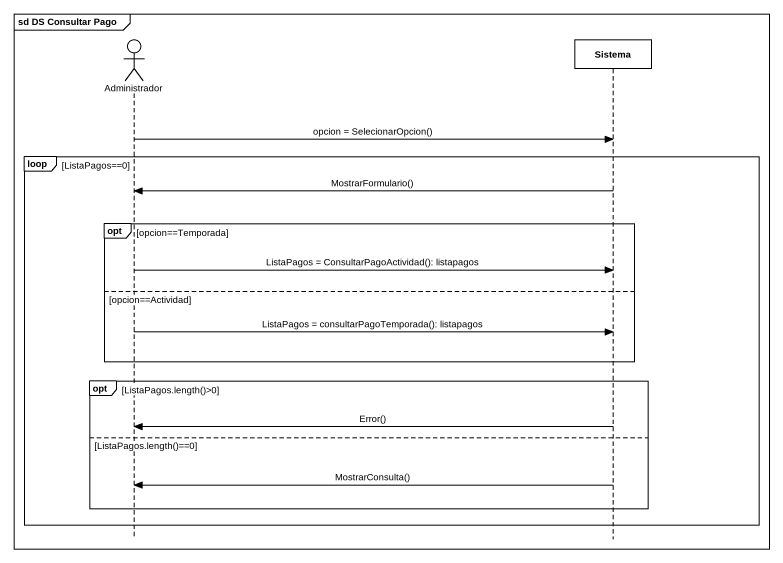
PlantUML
@startuml
mainframe sd DS Consultar Pago
hide footbox
actor Administrador
participant Sistema

Administrador -> Sistema : opcion = SelecionarOpcion()
loop ListaPagos==0
  Sistema -> Administrador : MostrarFormulario()
  opt opcion==Temporada
    Administrador -> Sistema : ListaPagos = ConsultarPagoActividad(): listapagos
  else opcion==Actividad
    Administrador -> Sistema : ListaPagos = consultarPagoTemporada(): listapagos
  end
  opt ListaPagos.length()>0
    Sistema -> Administrador : Error()
  else ListaPagos.length()==0
    Sistema -> Administrador : MostrarConsulta()
  end
end
@enduml
